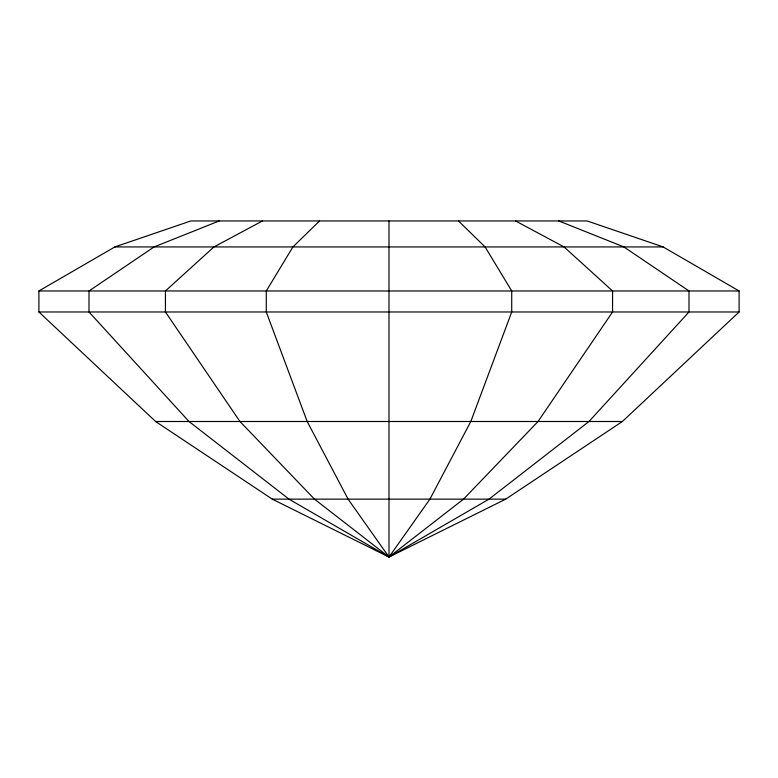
<?xml version="1.0" encoding="UTF-8"?>
<svg xmlns="http://www.w3.org/2000/svg" width="778" height="778" viewBox="0 0 778 778"><rect width="100%" height="100%" fill="white"/><g stroke="black" fill="none" stroke-linecap="round" stroke-linejoin="round"><path stroke-width="1.17" d="M739.1 311.978L739.1 290.972L663.128 246.927L587.157 220.952L190.843 220.952L114.872 246.927L38.9 290.972L38.9 311.978L155.6 421.501L272.3 499.145L389 557.048L505.7 499.145L622.4 421.501L739.1 311.978L38.9 311.978M219.202 220.952L154.102 246.927L89.003 290.972L89.003 311.978L189.005 421.501L288.998 499.145L389 557.048L429.903 499.145L470.816 421.501L511.72 311.978L511.72 290.972L485.093 246.927L458.456 220.952M262.458 220.952L213.95 246.927L165.442 290.972L165.442 311.978L239.955 421.501L314.477 499.145L389 557.048L390.712 555.366M319.544 220.952L292.907 246.927L266.28 290.972L266.28 311.978L307.184 421.501L348.097 499.145L389 557.048L489.002 499.145L588.995 421.501L688.997 311.978L688.997 290.972L623.898 246.927L558.798 220.952M387.288 555.366L389 557.048L463.523 499.145L538.045 421.501L612.558 311.978L612.558 290.972L564.05 246.927L515.542 220.952M114.872 246.927L663.128 246.927M38.9 290.972L739.1 290.972M155.6 421.501L622.4 421.501M272.3 499.145L505.7 499.145M389 220.952L389 557.048"/></g></svg>
